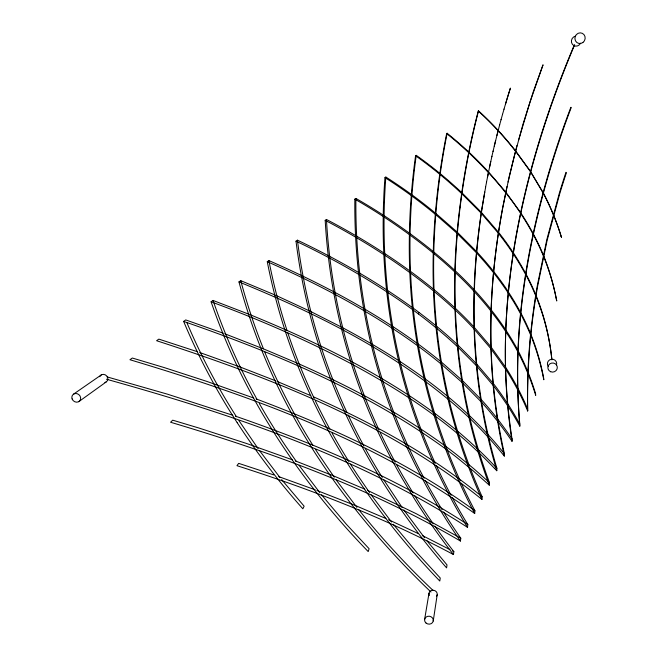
<?xml version="1.0" encoding="UTF-8"?>
<svg xmlns="http://www.w3.org/2000/svg" width="657" height="657" viewBox="0 0 657 657"><rect width="100%" height="100%" fill="white"/><g stroke="black" fill="none" stroke-linecap="round" stroke-linejoin="round"><path stroke-width="0.99" d="M275.176 295.059L240.733 280.654L238.959 281.902C321.47 315.606 403.176 356.447 469.008 417.597A394.414 388.673 69.3 0 1 504.313 456.098L504.404 453.675M494.425 468.252L496.774 470.724L496.881 468.244A625.94 560.051 -43.4 0 1 481.211 399.596A629.028 562.523 -43.4 0 1 474.395 327.473A666.288 592.4 -43.5 0 1 476.727 251.68A723.48 637.553 -43.4 0 1 482.263 206.971L484.759 191.992M223.15 333.165L185.734 319.926L183.632 321.404C275.431 353.203 366.483 391.441 445.512 448.821A499.649 489.793 66.4 0 1 456.812 457.453L473.327 470.987L489.309 485.17L489.465 482.616A627.755 563.484 -44.4 0 1 469.295 415.454M197.149 351.626L158.838 339.119L156.588 340.712C271.423 377.956 387.162 422.689 481.951 499.427L482.148 496.799A637.807 573.791 -45.5 0 1 470.412 468.622M253.635 397.986L206.848 381.413L164.349 367.616L132.344 358.032L129.938 359.732C250.514 395.916 371.706 439.311 474.691 513.487L474.929 510.785A656.442 591.275 -46.8 0 1 461.329 483.289M106.483 379.229C231.831 414.247 357.507 456.262 467.521 527.357L467.809 524.59A684.183 616.348 -48.2 0 1 452.369 497.743M443.541 512A721.813 649.535 -49.9 0 0 460.779 538.214L460.45 541.048C370.047 487.929 270.741 452.057 170.582 422.246L172.709 420.176L199.128 428.093L246.49 443.467L292.349 459.801M460.04 207.571L462.002 192.862A425.531 420.833 83.5 0 0 416.251 155.331L415.569 155.816A679.042 609.425 -46.3 0 0 409.393 234.631A652.968 588.409 -46.3 0 0 412.522 309.587A621.998 563.213 -46.3 0 0 424.701 380.92A640.14 578.061 -46.5 0 0 445.536 448.813A661.082 595.094 -46.7 0 0 474.683 513.487M273.747 474.904L238.672 463.357L236.963 465.682C311.328 489.449 384.526 517.716 453.478 554.557L453.847 551.65A769.281 690.655 -51.7 0 1 434.835 526.068M433.242 620.972L437.184 594.774M424.627 619.379L428.996 593.271M485.663 186.99L482.041 207.776A728.646 641.61 -43.3 0 0 476.448 252.781A671.019 596.178 -43.4 0 0 474.091 329.075L490.664 348.399L505.52 369.062A651.054 576.657 -41.6 0 0 512.033 441.217L512.025 438.901A646.463 573.019 -41.7 0 1 505.562 367.197A664.983 587.719 -41.7 0 1 508.362 291.839A731.225 639.639 -41.8 0 1 516.722 232.488C528.696 168.102 548.8 105.383 574.243 45.095M485.466 187.664L486.599 181.989M486.41 182.63L488.57 171.978L505.43 191.63L520.656 212.589M487.387 177.587L490.779 161.507M574.67 44.783C549.047 105.481 528.828 168.644 516.731 233.465A736.464 643.679 -41.7 0 0 508.28 293.211M489.498 167.28L491.945 156.267M506.99 186.506L502.851 206.881A751.641 657.37 -42.5 0 0 498.507 232.282A699.171 616.471 -42.6 0 0 491.198 309.784A642.948 571.886 -42.5 0 0 493.284 383.516A632.19 563.271 -42.5 0 0 504.412 453.675M491.797 156.736L493.136 151.028M508.075 182.038L514.242 156.341L523.071 123.935L533.287 91.75L543.043 64.813L529.846 102.566L518.496 140.393M492.996 151.455L495.641 140.541M494.236 146.174L498.293 130.053M496.84 135.621L499.673 124.814M516.993 145.402L509.265 176.306L502.777 207.686A757.028 661.525 -42.4 0 0 498.408 233.26A704.164 620.389 -42.5 0 0 491.05 311.278M499.583 125.06L501.094 119.566M501.012 119.779L502.556 114.326M502.482 114.499L504.05 109.087M503.985 109.218L505.578 103.847A787.915 687.468 -43.2 0 1 510.407 88.137L510.39 88.128A793.582 691.821 -43.2 0 0 505.529 103.946M78.791 401.649L106.048 382.062M238.532 368.856A669.475 622.278 -57.6 0 1 211.102 301.801L213.024 300.438L249.29 314.375M419.01 312.428C381.142 284.21 340.039 260.476 297.432 240.183L296.003 241.176C333.115 258.776 368.947 279.176 402.725 302.565A558.212 547.757 72.1 0 1 412.555 309.587L418.386 313.915M481.22 399.596L461.97 380.124L441.414 362.089A514.349 505.118 70.9 0 0 417.507 343.554C371.451 310.161 320.895 283.356 268.869 260.574L267.259 261.7C319.639 284.629 370.515 311.623 416.883 345.229A517.749 508.37 70.8 0 1 440.937 363.879L461.633 382.046L481.006 401.649A630.367 563.624 -43.3 0 0 496.782 470.724M481.951 499.427A642.308 577.487 -45.4 0 1 457.182 433.316C424.677 406.313 388.632 383.86 351.454 363.904A622.877 571.598 -50.1 0 1 333.953 293.893A625.283 573.594 -50.1 0 1 325.199 220.341L326.439 219.471C364.446 239.304 400.819 262.48 434.063 289.597A625.71 563.92 -45.3 0 0 441.405 362.089A625.275 563.583 -45.3 0 0 457.551 431.082A637.807 573.791 -45.5 0 0 469.476 466.166M73.715 394.019L101.326 374.884M392.952 414.247A630.416 575.138 -48.8 0 1 371.509 346.067A624.823 570.514 -48.7 0 1 358.722 274.437A635.04 578.924 -48.7 0 1 354.846 199.17L355.897 198.439A554.475 545.088 75.6 0 1 390.201 219.717C413.072 235.116 435.065 251.927 455.219 270.783A353.491 349.951 79.2 0 1 491.288 309.734M447.121 133.314L446.661 133.617A713.724 634.547 -45.2 0 0 435.328 214.256A679.371 607.224 -45.3 0 0 433.489 290.936A630.112 567.549 -45.3 0 0 440.929 363.888A629.677 567.205 -45.3 0 0 457.19 433.316A453.248 445.372 67.8 0 1 494.409 468.269M504.354 456.073A636.666 566.86 -42.4 0 1 493.161 385.478A647.506 575.524 -42.4 0 1 491.108 311.278A355.872 352.267 79 0 0 454.784 272.055A703.943 624.429 -44.3 0 1 459.703 208.376L461.649 193.569A757.291 666.239 -44.1 0 1 478.255 111.049L478.51 110.91A751.904 662.018 -44.2 0 0 462.019 192.862M107.165 376.921L167.272 394.118L232.816 415.265M199.695 352.497L240.29 367.074L275.217 380.649M235.337 416.127C316.214 444.165 395.925 477.623 467.809 524.59M278.74 476.629L315.245 489.826M211.086 301.801C259.137 319.458 306.211 339.924 351.454 363.904M224.768 333.764L263.473 348.859L297.498 363.264M256.041 398.881C332.844 427.748 408.383 462.249 474.929 510.785M295.207 460.869L333.173 475.717L364.824 489.169M316.896 490.442L354.616 505.208L385.881 518.521M250.218 314.744C323.605 344.876 395.949 380.436 457.543 431.091A450.3 442.555 67.9 0 1 494.532 465.813M277.049 381.389L310.753 395.637M276.055 295.445L310.892 311.599L341.188 326.956M298.368 363.641C349.967 386.571 400.351 413.015 445.947 446.505A496.421 486.722 66.5 0 1 457.173 455.079L473.582 468.523L489.465 482.616M388.55 519.712L418.32 533.599M367.378 490.294L416.242 513.708L460.787 538.206M422.295 535.537L449.93 549.581M325.19 220.341C363.452 240.306 400.072 263.638 433.538 290.936M452.279 550.821L453.847 551.65M341.96 327.358C387.556 351.7 431.567 379.91 469.295 415.454A391.835 386.193 69.4 0 1 504.371 453.7M482.148 496.799C431.427 455.071 373.275 423.469 313.471 396.836A639.294 590.807 -53.6 0 1 287.832 332.951M447.113 133.314A708.681 630.498 -45.3 0 0 435.854 213.418L456.902 231.855L476.703 251.68M435.32 214.256L456.516 232.824L476.456 252.781M462.002 192.862L480.973 211.891L498.515 232.282A276.482 274.757 -88.6 0 1 525.748 273.583A227.421 226.353 -84.5 0 1 551.749 358.977M455.244 270.783A641.873 574.875 -44.4 0 0 457.757 344.909L476.284 363.51L493.308 383.516M432.873 590.265C406.322 565.135 381.545 538.132 358.681 509.602M430.967 592.014C387.959 550.944 349.097 505.348 316.666 455.449A739.059 676.357 -55.9 0 1 292.973 415.889A667.257 617.301 -55.5 0 1 261.831 350.542A645.059 598.798 -55.4 0 1 238.976 281.902M494.549 465.788L496.881 468.244M474.379 327.473L490.812 346.666L505.578 367.197A270.618 268.499 76.8 0 1 527.555 408.753L527.686 410.88M321.56 494.852L346.362 524.261L369.103 548.726L368.207 551.568C337.296 519.753 309.151 485.227 284.325 448.46A768.534 703.762 -58 0 1 274.043 432.725A696.601 644.821 -57.7 0 1 238.507 368.873M281.648 479.61L304.134 506.202L302.836 508.789C278.823 481.803 256.903 452.96 237.202 422.689M498.408 233.268L480.76 212.728L461.649 193.569A428.43 423.65 83.4 0 0 415.594 155.783M426.828 540.662L447.006 564.913L446.588 567.886C422.172 539.906 400.056 509.914 380.469 478.37A735.544 666.904 -52.6 0 1 362.056 446.653A673.491 616.274 -52 0 1 331.662 381.487A629.102 579.573 -51.7 0 1 309.554 313.06A623.616 575.006 -51.7 0 1 296.011 241.176M393.288 524.278L417.77 553.613L440.247 578.012L439.796 581.034C409.229 549.318 381.462 514.883 357.047 478.214A766.111 694.884 -54.5 0 1 346.945 462.512A709.412 648.853 -53.9 0 1 312.165 398.815A643.745 594.692 -53.5 0 1 285.516 331.941A630.12 583.317 -53.4 0 1 267.276 261.691M319.754 492.578L299.05 465.279M356.923 507.393L335.916 479.577M279.874 477.401L259.761 450.948M424.521 537.73L403.841 509.955M391.506 522.011L371.106 494.787M258.094 448.624L238.926 420.603M334.265 477.261L317.898 453.149A733.861 671.897 -56 0 1 315.442 449.314M369.505 492.528L358.024 475.775A760.666 690.31 -54.5 0 1 350.46 464.097M296.348 461.51L285.762 446.218A763.106 699.097 -58.1 0 1 275.546 430.565A691.764 640.567 -57.8 0 1 259.293 403.439M402.224 507.639L383.704 479.766M382.267 477.458L381.306 475.914A730.346 662.543 -52.7 0 1 365.21 448.403M413.089 493.079L403.037 476.21A704.756 638.711 -51 0 1 396.483 464.524M186.802 322.447L187.516 324.131A693.693 645.346 -60 0 0 217.418 385.043A708.87 657.944 -60.1 0 0 236.446 416.735M183.632 321.404L185.422 325.634A698.539 649.642 -60 0 0 215.545 386.916A713.839 662.33 -60.1 0 0 237.21 422.681M561.185 236.339L561.521 237.366M556.454 299.526L556.75 300.98A237.407 236.224 -77 0 0 543.544 256.255A249.709 248.395 -78.9 0 0 520.648 213.484M543.807 379.672L543.602 377.701A232.356 231.149 87.6 0 0 530.675 333.838A713.609 622.77 -40.2 0 1 537.483 284.76L546.829 239.6L559.411 192.977A787.456 679.395 -40.2 0 1 565.989 172.282L566.359 172.865A793.139 683.65 -40.2 0 0 559.731 193.708L547.059 240.643L537.64 286.099A718.717 626.679 -40.1 0 0 530.741 335.522A702.924 614.443 -40.2 0 0 527.711 410.88M535.537 393.329L535.693 395.383A249.323 247.722 81 0 0 518.086 352.398M519.818 426.155A674.156 593.37 -40.9 0 1 518.036 352.415A696.987 611.273 -40.9 0 1 525.805 274.889A762.563 662.01 -40.9 0 1 530.273 249.463C539.791 201.058 553.679 153.533 571.262 107.452L570.851 107.329C553.399 153.097 539.602 200.295 530.15 248.362A757.119 657.879 -40.9 0 0 525.682 273.616A692.051 607.438 -40.9 0 0 517.979 350.649A669.384 589.649 -40.9 0 0 519.769 423.921L519.794 426.155A303.83 300.849 73.5 0 0 493.21 385.445L476.038 365.333L457.403 346.609A466.922 459.654 72.8 0 0 418.361 313.947M548.25 366.376A4.673 4.5 -8.2 0 1 551.33 359.28A4.673 4.5 -8.2 0 1 556.487 365.054M580.574 43.173A5.067 4.804 -68.6 0 1 572.378 44.298A5.067 4.804 -68.6 0 1 575.343 36.201M99.765 376.716A4.336 3.917 40.9 0 1 106.689 375.944A4.336 3.917 40.9 0 1 104.915 382.489M429.325 595.505A4.164 3.794 10.9 0 1 433.365 590.232A4.164 3.794 10.9 0 1 436.593 596.178M447.138 133.289A370.244 367.025 -89.8 0 1 488.545 172.003M476.654 251.73A310.26 307.821 84.2 0 1 508.387 291.79M434.022 289.647A406.995 401.846 75.5 0 1 474.436 327.424M481.252 399.571A341.952 337.887 71.2 0 1 511.992 438.925M480.99 401.649A633.471 566.112 -43.3 0 1 474.132 329.075M481.039 401.624A344.211 340.071 71.2 0 1 511.984 441.241M433.489 290.994A409.713 404.482 75.4 0 1 474.173 329.017M476.399 252.83A312.362 309.874 84 0 1 508.354 293.17A669.713 591.44 -41.6 0 0 505.488 369.062M446.686 133.593A372.782 369.505 -90 0 1 488.373 172.577M488.397 172.553A368.749 365.563 -89.8 0 1 499.18 184.765L505.373 192.337A299.715 297.728 -84.5 0 1 520.722 213.435M434.022 289.597A674.583 603.356 -45.3 0 1 435.878 213.418M385.848 177.037A491.773 484.899 78.8 0 1 435.813 213.451M384.986 177.628A495.099 488.11 78.7 0 1 435.287 214.289M240.273 367.082A664.851 618.18 -57.6 0 1 213.04 300.43M257.076 399.481A691.764 640.567 -57.8 0 1 240.248 367.091M478.296 111.025A330.257 327.851 -81.1 0 1 515.548 151.225L530.413 171.625L543.355 193.314A255.392 253.955 -71.5 0 1 561.472 237.382M478.534 110.877A327.991 325.626 -80.8 0 1 515.531 150.798L530.298 171.058L543.142 192.591A253.643 252.222 -71.2 0 1 561.135 236.356M455.194 270.783A698.966 620.463 -44.3 0 1 460.064 207.571M469.295 415.454A623.123 559.715 -44.3 0 1 457.773 344.909M418.985 312.461A463.834 456.689 72.9 0 1 457.806 344.868M489.317 485.17A632.182 567.098 -44.3 0 1 468.999 417.597A627.517 563.295 -44.2 0 1 457.412 346.609A646.414 578.554 -44.3 0 1 454.849 272.006C434.54 253.035 412.399 236.109 389.379 220.588A558.204 548.661 75.5 0 0 354.846 199.161M520.59 212.63A248.009 246.712 -78.5 0 1 543.372 255.088A235.789 234.623 -76.6 0 1 556.413 299.535M508.255 291.88A246.334 244.93 86.7 0 1 530.725 333.822M505.562 369.037A272.433 270.273 76.6 0 1 527.645 410.896M508.222 293.26A248.001 246.58 86.4 0 1 530.848 335.489A233.933 232.701 87.2 0 1 543.766 379.68M355.905 198.439A630.621 575.187 -48.8 0 0 359.732 273.222A620.479 566.835 -48.8 0 0 372.437 344.391A626.031 571.426 -48.9 0 0 393.724 412.161A682.73 617.909 -49.5 0 0 423.28 476.695A721.813 649.535 -49.9 0 0 424.11 478.312M442.12 509.709A721.813 649.535 -49.9 0 1 425.399 480.719M460.442 541.048A726.962 653.781 -49.8 0 1 422.673 479.183M422.706 479.175A687.559 621.941 -49.4 0 1 392.894 414.263M286.994 330.372A625.776 579.515 -53.5 0 1 268.877 260.574M348.013 460.146A704.444 644.599 -54 0 1 332.064 433.103M329.888 429.152A704.444 644.599 -54 0 1 315.409 400.959M314.227 398.495A704.444 644.599 -54 0 1 313.446 396.844M348.974 461.74A760.666 690.31 -54.5 0 1 347.988 460.163M326.447 219.471A620.955 569.882 -50.2 0 0 335.119 292.554A618.566 567.894 -50.2 0 0 352.505 362.13A642.891 588.031 -50.4 0 0 378.276 428.38A704.756 638.711 -51 0 0 378.999 430.039M395.202 462.167A704.756 638.711 -51 0 1 380.157 432.487M433.259 523.818A769.281 690.655 -51.7 0 1 414.559 495.427M453.47 554.557A774.817 695.213 -51.6 0 1 413.926 498.006L402.33 478.674A709.757 642.891 -51 0 1 377.373 430.573A647.4 591.875 -50.3 0 1 351.438 363.904M297.44 240.183A619.305 571.262 -51.7 0 0 310.876 311.599A624.75 575.803 -51.8 0 0 332.861 379.598A668.793 612.258 -52.1 0 0 347.027 412.612M348.169 415.043A668.793 612.258 -52.1 0 0 363.042 444.37A730.346 662.543 -52.7 0 0 363.888 445.996M451.113 495.394A684.183 616.348 -48.2 0 1 436.396 465.797M435.271 463.349A684.183 616.348 -48.2 0 1 434.523 461.715A654.635 592.318 -47.9 0 1 409.352 395.719A617.72 562.039 -47.5 0 1 392.681 326.398A630.416 572.444 -47.5 0 1 384.739 253.586A648.344 587.079 -47.5 0 1 385.823 177.07L384.961 177.669A652.902 590.881 -47.5 0 0 383.86 254.686A634.834 576.156 -47.5 0 0 391.868 327.966A622.048 565.677 -47.5 0 0 408.711 397.707A659.25 596.162 -47.8 0 0 434.039 464.097A689.045 620.348 -48.2 0 0 467.513 527.366M527.62 408.728A697.939 610.608 -40.2 0 1 530.618 333.855M491.149 309.849A269 267.095 80.7 0 1 518.118 350.592M493.341 383.483A301.818 298.894 73.6 0 1 519.712 423.946M491.001 311.336A270.815 268.869 80.5 0 1 518.151 352.357M498.359 233.309A278.371 276.613 -88.9 0 1 525.83 274.848A228.973 227.889 -84.9 0 1 551.921 359.872M518.053 350.624A247.648 246.088 81.3 0 1 535.496 393.338M263.465 348.859A640.616 594.881 -55.4 0 1 240.749 280.654M294.41 413.803A662.642 613.252 -55.6 0 1 264.467 351.396M312.995 445.454A733.861 671.897 -56 0 1 294.369 413.828M416.226 155.364A674.271 605.524 -46.4 0 0 410.091 233.654A648.393 584.64 -46.4 0 0 413.187 308.133A617.662 559.608 -46.4 0 0 425.284 379.015A635.664 574.349 -46.5 0 0 445.972 446.497M460.228 480.883A656.442 591.275 -46.8 0 1 445.955 446.505M550.722 371.755A4.739 4.558 -7.9 0 0 557.284 366.959A4.739 4.558 -7.9 0 0 549.753 363.921A4.739 4.558 -7.9 0 0 550.722 371.755M582.89 42.524A5.379 5.092 -68.4 0 0 582.316 33.318A5.379 5.092 -68.4 0 0 574.916 38.738A5.379 5.092 -68.4 0 0 582.89 42.524M72.098 398.889A4.624 4.147 40.3 0 0 79.661 400.959A4.624 4.147 40.3 0 0 77.009 393.65A4.624 4.147 40.3 0 0 72.098 398.889M426.015 623.025A4.377 3.967 11 0 0 433.209 621.144A4.377 3.967 11 0 0 427.584 616.348A4.377 3.967 11 0 0 426.015 623.025"/></g></svg>
